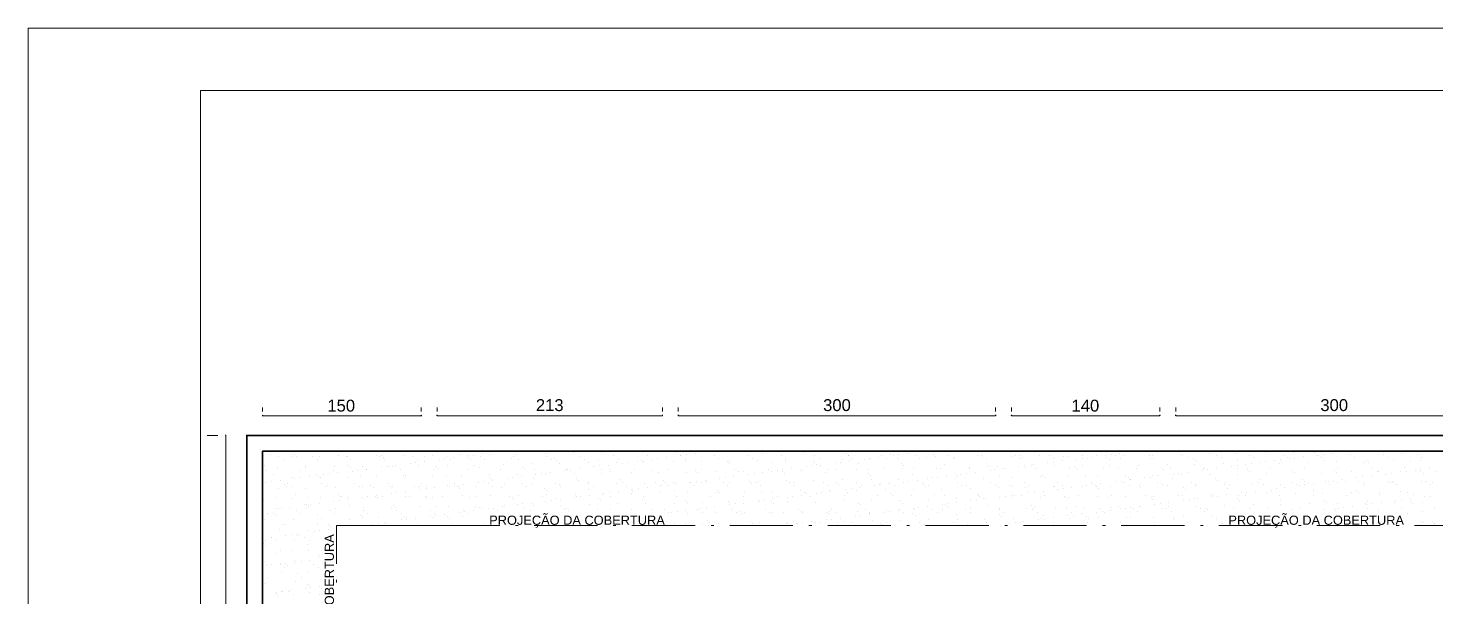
# Model space of a CAD drawing. Header units: millimetres. Extents: x 51.3 to 71.5, y 31.8 to 61.9.
# Drawn here: x 51.35 to 64.65, y 56.52 to 61.9 of the extents above; entities that cross this region are included whole.
import ezdxf

# ---------------------------------------------------------------- set-up
doc = ezdxf.new("R2010")
doc.units = ezdxf.units.MM
for name, color, linetype in [('PDF_0', 7, 'Continuous'), ('PDF_COTAS', 1, 'Continuous'), ('PDF_Parede Corte', 7, 'Continuous'), ('PDF_Paredes Vista', 7, 'Continuous'), ('PDF_Texto', 7, 'Continuous')]:
    doc.layers.add(name, color=color, linetype=linetype)
doc.layers.add('PDF_Layout', color=7, linetype='Continuous', true_color=0x767676)
doc.layers.add('PDF_Vegetação', color=7, linetype='Continuous', true_color=0x00dd37)
doc.styles.add('PDF Arial', font='arial.ttf')

msp = doc.modelspace()

# ---------------------------------------------------------------- hatches: boundary and pattern name
at = {"layer": 'PDF_0', "transparency": 33554559}
for points in [[(53.557, 58.238), (53.557, 58.229), (53.562, 58.225), (53.57, 58.229), (53.57, 58.238), (53.562, 58.242)], [(55.071, 58.229), (55.071, 58.238), (55.062, 58.242), (55.058, 58.238), (55.058, 58.229), (55.062, 58.225)], [(55.205, 58.233), (55.209, 58.229), (55.218, 58.229), (55.222, 58.233), (55.218, 58.242), (55.209, 58.242)], [(57.349, 58.229), (57.349, 58.242), (57.341, 58.242), (57.336, 58.233), (57.341, 58.229)], [(57.488, 58.242), (57.488, 58.229), (57.5, 58.229), (57.5, 58.242)], [(60.501, 58.229), (60.501, 58.242), (60.488, 58.242), (60.488, 58.229)], [(60.635, 58.233), (60.639, 58.229), (60.648, 58.229), (60.652, 58.233), (60.648, 58.242), (60.639, 58.242)], [(62.053, 58.233), (62.049, 58.242), (62.04, 58.242), (62.036, 58.233), (62.04, 58.229), (62.049, 58.229)], [(62.187, 58.242), (62.187, 58.229), (62.2, 58.229), (62.2, 58.242)], [(53.216, 58.056), (53.207, 58.047), (53.216, 58.039), (53.224, 58.047)]]:
    msp.add_hatch(color=1, dxfattribs=at).paths.add_polyline_path(points)

# ---------------------------------------------------------------- linework, layer by layer
at = {"layer": 'PDF_COTAS', "lineweight": 5}
for points in [[(53.562, 58.272), (53.562, 58.311)], [(55.062, 58.272), (55.062, 58.311)], [(55.213, 58.272), (55.213, 58.311)], [(57.345, 58.272), (57.345, 58.311)], [(57.492, 58.272), (57.492, 58.311)], [(60.492, 58.272), (60.492, 58.311)], [(60.644, 58.272), (60.644, 58.311)], [(62.045, 58.272), (62.045, 58.311)], [(62.196, 58.272), (62.196, 58.311)], [(55.062, 58.233), (53.562, 58.233)], [(57.345, 58.233), (55.213, 58.233)], [(60.492, 58.233), (57.492, 58.233)], [(62.045, 58.233), (60.644, 58.233)], [(65.196, 58.233), (62.196, 58.233)], [(53.039, 58.047), (53.142, 58.047)], [(53.224, 44.471), (53.216, 58.047)]]:
    msp.add_lwpolyline(points, dxfattribs=at)
at = {"layer": 'PDF_Layout', "lineweight": 5}
for points in [[(55.806, 57.196), (55.062, 57.196), (54.262, 57.196), (54.262, 56.832)], [(55.979, 57.196), (55.953, 57.196)], [(56.731, 57.196), (56.13, 57.196)], [(56.904, 57.196), (56.878, 57.196)], [(57.652, 57.196), (57.055, 57.196)], [(57.829, 57.196), (57.803, 57.196)], [(58.577, 57.196), (57.98, 57.196)], [(58.754, 57.196), (58.728, 57.196)], [(59.502, 57.196), (58.906, 57.196)], [(59.68, 57.196), (59.654, 57.196)], [(60.428, 57.196), (59.831, 57.196)], [(60.605, 57.196), (60.579, 57.196)], [(61.353, 57.196), (60.756, 57.196)], [(61.53, 57.196), (61.504, 57.196)], [(62.278, 57.196), (61.681, 57.196)], [(62.455, 57.196), (62.429, 57.196)], [(63.203, 57.196), (62.602, 57.196)], [(63.381, 57.196), (63.355, 57.196)], [(64.129, 57.196), (63.528, 57.196)], [(64.306, 57.196), (64.28, 57.196)], [(65.196, 56.396), (65.196, 57.196), (64.453, 57.196)], [(54.262, 56.681), (54.262, 56.655)]]:
    msp.add_lwpolyline(points, dxfattribs=at)
at = {"layer": 'PDF_Parede Corte', "lineweight": 35}
msp.add_lwpolyline([(70.151, 58.047), (53.415, 58.047), (53.415, 44.471), (53.562, 44.471), (53.562, 57.896), (65.196, 57.896), (65.196, 57.148), (65.343, 57.148), (65.343, 57.896), (68.344, 57.896), (68.344, 57.209), (68.495, 57.209), (68.495, 57.896), (70, 57.896), (70, 54.895), (69.252, 54.895), (69.252, 54.748), (70, 54.748), (70, 39.581), (69.503, 39.581), (69.503, 39.43), (70.151, 39.43), (70.151, 58.047), (70.151, 39.43)], dxfattribs=at)
at = {"layer": 'PDF_Paredes Vista', "lineweight": 5}
msp.add_lwpolyline([(51.348, 31.777), (71.509, 31.777), (71.509, 61.895), (51.348, 61.895)], close=True, dxfattribs=at)
msp.add_lwpolyline([(70.839, 32.352), (70.839, 61.307), (52.978, 61.307), (52.978, 32.352), (71.509, 32.352)], dxfattribs=at)
at = {"layer": 'PDF_Vegetação', "lineweight": 35}
for points in [[(53.774, 57.892), (53.774, 57.892)], [(53.825, 57.896), (53.825, 57.896)], [(55.78, 57.892), (55.78, 57.892)], [(56.506, 57.883), (56.506, 57.883)], [(56.765, 57.883), (56.765, 57.883)], [(57.038, 57.892), (57.038, 57.892)], [(57.306, 57.896), (57.306, 57.896)], [(57.466, 57.887), (57.466, 57.887)], [(57.565, 57.892), (57.565, 57.892)], [(57.79, 57.892), (57.79, 57.892)], [(57.859, 57.896), (57.859, 57.896)], [(58.266, 57.892), (58.266, 57.892)], [(58.681, 57.883), (58.681, 57.883)], [(59.796, 57.896), (59.796, 57.896)], [(61.807, 57.896), (61.807, 57.896)], [(63.043, 57.883), (63.043, 57.883)], [(63.311, 57.887), (63.311, 57.887)], [(63.506, 57.887), (63.506, 57.887)], [(63.571, 57.887), (63.571, 57.887)], [(63.813, 57.896), (63.813, 57.896)], [(63.843, 57.896), (63.843, 57.896)], [(63.899, 57.896), (63.899, 57.896)], [(64.306, 57.892), (64.306, 57.892)], [(64.371, 57.896), (64.371, 57.896)], [(53.579, 57.758), (53.579, 57.758)], [(53.635, 57.87), (53.635, 57.87)], [(53.717, 57.844), (53.717, 57.844)], [(53.761, 57.818), (53.761, 57.818)], [(53.838, 57.844), (53.838, 57.844)], [(53.864, 57.866), (53.864, 57.866)], [(53.886, 57.849), (53.886, 57.849)], [(53.972, 57.766), (53.972, 57.766)], [(54.037, 57.844), (54.037, 57.844)], [(54.081, 57.818), (54.081, 57.818)], [(54.102, 57.849), (54.102, 57.849)], [(54.24, 57.749), (54.24, 57.749)], [(54.279, 57.857), (54.279, 57.857)], [(54.353, 57.849), (54.353, 57.849)], [(54.362, 57.844), (54.362, 57.844)], [(54.379, 57.762), (54.379, 57.762)], [(54.396, 57.818), (54.396, 57.818)], [(54.509, 57.753), (54.509, 57.753)], [(54.638, 57.857), (54.638, 57.857)], [(54.669, 57.849), (54.669, 57.849)], [(54.686, 57.853), (54.686, 57.853)], [(54.686, 57.749), (54.686, 57.749)], [(54.703, 57.836), (54.703, 57.836)], [(54.712, 57.818), (54.712, 57.818)], [(54.742, 57.753), (54.742, 57.753)], [(54.768, 57.753), (54.768, 57.753)], [(54.794, 57.753), (54.794, 57.753)], [(54.824, 57.766), (54.824, 57.766)], [(54.902, 57.857), (54.902, 57.857)], [(54.963, 57.784), (54.963, 57.784)], [(54.984, 57.849), (54.984, 57.849)], [(55.014, 57.792), (55.014, 57.792)], [(55.027, 57.818), (55.027, 57.818)], [(55.04, 57.762), (55.04, 57.762)], [(55.097, 57.844), (55.097, 57.844)], [(55.097, 57.801), (55.097, 57.801)], [(55.166, 57.857), (55.166, 57.857)], [(55.2, 57.749), (55.2, 57.749)], [(55.235, 57.818), (55.235, 57.818)], [(55.287, 57.827), (55.287, 57.827)], [(55.3, 57.849), (55.3, 57.849)], [(55.308, 57.766), (55.308, 57.766)], [(55.343, 57.823), (55.343, 57.823)], [(55.369, 57.836), (55.369, 57.836)], [(55.438, 57.866), (55.438, 57.866)], [(55.503, 57.84), (55.503, 57.84)], [(55.507, 57.857), (55.507, 57.857)], [(55.525, 57.823), (55.525, 57.823)], [(55.559, 57.861), (55.559, 57.861)], [(55.568, 57.766), (55.568, 57.766)], [(55.62, 57.849), (55.62, 57.849)], [(55.646, 57.874), (55.646, 57.874)], [(55.659, 57.823), (55.659, 57.823)], [(55.706, 57.87), (55.706, 57.87)], [(55.84, 57.775), (55.84, 57.775)], [(55.918, 57.831), (55.918, 57.831)], [(55.935, 57.849), (55.935, 57.849)], [(55.966, 57.87), (55.966, 57.87)], [(55.979, 57.823), (55.979, 57.823)], [(56.108, 57.779), (56.108, 57.779)], [(56.238, 57.879), (56.238, 57.879)], [(56.251, 57.849), (56.251, 57.849)], [(56.294, 57.823), (56.294, 57.823)], [(56.324, 57.827), (56.324, 57.827)], [(56.342, 57.81), (56.342, 57.81)], [(56.368, 57.779), (56.368, 57.779)], [(56.567, 57.849), (56.567, 57.849)], [(56.61, 57.823), (56.61, 57.823)], [(56.64, 57.788), (56.64, 57.788)], [(56.696, 57.749), (56.696, 57.749)], [(56.735, 57.818), (56.735, 57.818)], [(56.748, 57.758), (56.748, 57.758)], [(56.83, 57.766), (56.83, 57.766)], [(56.882, 57.853), (56.882, 57.853)], [(56.908, 57.792), (56.908, 57.792)], [(56.925, 57.823), (56.925, 57.823)], [(56.969, 57.784), (56.969, 57.784)], [(57.021, 57.792), (57.021, 57.792)], [(57.107, 57.801), (57.107, 57.801)], [(57.142, 57.814), (57.142, 57.814)], [(57.163, 57.797), (57.163, 57.797)], [(57.168, 57.788), (57.168, 57.788)], [(57.198, 57.853), (57.198, 57.853)], [(57.241, 57.823), (57.241, 57.823)], [(57.241, 57.823), (57.241, 57.823)], [(57.297, 57.827), (57.297, 57.827)], [(57.379, 57.84), (57.379, 57.84)], [(57.444, 57.801), (57.444, 57.801)], [(57.518, 57.857), (57.518, 57.857)], [(57.518, 57.853), (57.518, 57.853)], [(57.557, 57.805), (57.557, 57.805)], [(57.561, 57.827), (57.561, 57.827)], [(57.57, 57.866), (57.57, 57.866)], [(57.652, 57.874), (57.652, 57.874)], [(57.708, 57.801), (57.708, 57.801)], [(57.833, 57.853), (57.833, 57.853)], [(57.877, 57.827), (57.877, 57.827)], [(57.963, 57.801), (57.963, 57.801)], [(57.967, 57.801), (57.967, 57.801)], [(57.98, 57.784), (57.98, 57.784)], [(58.149, 57.853), (58.149, 57.853)], [(58.192, 57.827), (58.192, 57.827)], [(58.244, 57.81), (58.244, 57.81)], [(58.287, 57.874), (58.287, 57.874)], [(58.374, 57.792), (58.374, 57.792)], [(58.465, 57.853), (58.465, 57.853)], [(58.508, 57.827), (58.508, 57.827)], [(58.508, 57.814), (58.508, 57.814)], [(58.702, 57.749), (58.702, 57.749)], [(58.759, 57.758), (58.759, 57.758)], [(58.767, 57.814), (58.767, 57.814)], [(58.78, 57.853), (58.78, 57.853)], [(58.78, 57.788), (58.78, 57.788)], [(58.798, 57.775), (58.798, 57.775)], [(58.824, 57.827), (58.824, 57.827)], [(58.841, 57.766), (58.841, 57.766)], [(58.979, 57.788), (58.979, 57.788)], [(59.031, 57.792), (59.031, 57.792)], [(59.044, 57.823), (59.044, 57.823)], [(59.087, 57.879), (59.087, 57.879)], [(59.1, 57.857), (59.1, 57.857)], [(59.105, 57.861), (59.105, 57.861)], [(59.113, 57.805), (59.113, 57.805)], [(59.139, 57.827), (59.139, 57.827)], [(59.195, 57.779), (59.195, 57.779)], [(59.252, 57.823), (59.252, 57.823)], [(59.303, 57.831), (59.303, 57.831)], [(59.308, 57.827), (59.308, 57.827)], [(59.386, 57.84), (59.386, 57.84)], [(59.416, 57.857), (59.416, 57.857)], [(59.459, 57.827), (59.459, 57.827)], [(59.498, 57.87), (59.498, 57.87)], [(59.524, 57.857), (59.524, 57.857)], [(59.567, 57.827), (59.567, 57.827)], [(59.576, 57.866), (59.576, 57.866)], [(59.602, 57.779), (59.602, 57.779)], [(59.619, 57.762), (59.619, 57.762)], [(59.662, 57.874), (59.662, 57.874)], [(59.731, 57.857), (59.731, 57.857)], [(59.775, 57.827), (59.775, 57.827)], [(59.844, 57.836), (59.844, 57.836)], [(59.904, 57.866), (59.904, 57.866)], [(59.926, 57.849), (59.926, 57.849)], [(60.012, 57.771), (60.012, 57.771)], [(60.047, 57.857), (60.047, 57.857)], [(60.09, 57.831), (60.09, 57.831)], [(60.108, 57.84), (60.108, 57.84)], [(60.319, 57.857), (60.319, 57.857)], [(60.363, 57.857), (60.363, 57.857)], [(60.367, 57.836), (60.367, 57.836)], [(60.406, 57.831), (60.406, 57.831)], [(60.419, 57.766), (60.419, 57.766)], [(60.436, 57.749), (60.436, 57.749)], [(60.514, 57.749), (60.514, 57.749)], [(60.644, 57.849), (60.644, 57.849)], [(60.683, 57.857), (60.683, 57.857)], [(60.713, 57.753), (60.713, 57.753)], [(60.722, 57.831), (60.722, 57.831)], [(60.726, 57.853), (60.726, 57.853)], [(60.743, 57.836), (60.743, 57.836)], [(60.765, 57.758), (60.765, 57.758)], [(60.834, 57.758), (60.834, 57.758)], [(60.847, 57.771), (60.847, 57.771)], [(60.907, 57.853), (60.907, 57.853)], [(60.985, 57.788), (60.985, 57.788)], [(60.998, 57.857), (60.998, 57.857)], [(61.037, 57.792), (61.037, 57.792)], [(61.042, 57.831), (61.042, 57.831)], [(61.046, 57.758), (61.046, 57.758)], [(61.124, 57.805), (61.124, 57.805)], [(61.137, 57.844), (61.137, 57.844)], [(61.171, 57.849), (61.171, 57.849)], [(61.24, 57.753), (61.24, 57.753)], [(61.258, 57.823), (61.258, 57.823)], [(61.314, 57.857), (61.314, 57.857)], [(61.314, 57.831), (61.314, 57.831)], [(61.314, 57.758), (61.314, 57.758)], [(61.357, 57.831), (61.357, 57.831)], [(61.396, 57.84), (61.396, 57.84)], [(61.444, 57.861), (61.444, 57.861)], [(61.534, 57.861), (61.534, 57.861)], [(61.543, 57.84), (61.543, 57.84)], [(61.565, 57.823), (61.565, 57.823)], [(61.573, 57.758), (61.573, 57.758)], [(61.586, 57.866), (61.586, 57.866)], [(61.63, 57.861), (61.63, 57.861)], [(61.668, 57.879), (61.668, 57.879)], [(61.673, 57.831), (61.673, 57.831)], [(61.712, 57.861), (61.712, 57.861)], [(61.846, 57.766), (61.846, 57.766)], [(61.945, 57.861), (61.945, 57.861)], [(61.958, 57.831), (61.958, 57.831)], [(61.971, 57.861), (61.971, 57.861)], [(61.988, 57.831), (61.988, 57.831)], [(62.114, 57.771), (62.114, 57.771)], [(62.243, 57.87), (62.243, 57.87)], [(62.261, 57.861), (62.261, 57.861)], [(62.304, 57.836), (62.304, 57.836)], [(62.365, 57.831), (62.365, 57.831)], [(62.373, 57.771), (62.373, 57.771)], [(62.382, 57.814), (62.382, 57.814)], [(62.512, 57.874), (62.512, 57.874)], [(62.581, 57.861), (62.581, 57.861)], [(62.624, 57.836), (62.624, 57.836)], [(62.646, 57.779), (62.646, 57.779)], [(62.719, 57.753), (62.719, 57.753)], [(62.771, 57.874), (62.771, 57.874)], [(62.775, 57.818), (62.775, 57.818)], [(62.775, 57.758), (62.775, 57.758)], [(62.857, 57.771), (62.857, 57.771)], [(62.896, 57.861), (62.896, 57.861)], [(62.914, 57.784), (62.914, 57.784)], [(62.94, 57.836), (62.94, 57.836)], [(62.996, 57.788), (62.996, 57.788)], [(63.048, 57.797), (63.048, 57.797)], [(63.13, 57.805), (63.13, 57.805)], [(63.173, 57.784), (63.173, 57.784)], [(63.182, 57.818), (63.182, 57.818)], [(63.199, 57.801), (63.199, 57.801)], [(63.212, 57.861), (63.212, 57.861)], [(63.255, 57.836), (63.255, 57.836)], [(63.268, 57.827), (63.268, 57.827)], [(63.32, 57.831), (63.32, 57.831)], [(63.402, 57.844), (63.402, 57.844)], [(63.45, 57.792), (63.45, 57.792)], [(63.528, 57.861), (63.528, 57.861)], [(63.541, 57.861), (63.541, 57.861)], [(63.571, 57.836), (63.571, 57.836)], [(63.592, 57.866), (63.592, 57.866)], [(63.597, 57.81), (63.597, 57.81)], [(63.679, 57.879), (63.679, 57.879)], [(63.714, 57.797), (63.714, 57.797)], [(63.843, 57.866), (63.843, 57.866)], [(63.886, 57.836), (63.886, 57.836)], [(63.973, 57.792), (63.973, 57.792)], [(64.003, 57.805), (64.003, 57.805)], [(64.02, 57.788), (64.02, 57.788)], [(64.163, 57.866), (64.163, 57.866)], [(64.202, 57.836), (64.202, 57.836)], [(64.25, 57.805), (64.25, 57.805)], [(64.327, 57.874), (64.327, 57.874)], [(64.414, 57.797), (64.414, 57.797)], [(64.479, 57.866), (64.479, 57.866)], [(64.513, 57.805), (64.513, 57.805)], [(64.522, 57.836), (64.522, 57.836)], [(53.57, 57.637), (53.57, 57.637)], [(53.601, 57.719), (53.601, 57.719)], [(53.665, 57.676), (53.665, 57.676)], [(53.704, 57.74), (53.704, 57.74)], [(53.73, 57.619), (53.73, 57.619)], [(53.843, 57.645), (53.843, 57.645)], [(53.869, 57.641), (53.869, 57.641)], [(53.916, 57.719), (53.916, 57.719)], [(53.921, 57.645), (53.921, 57.645)], [(53.968, 57.74), (53.968, 57.74)], [(54.003, 57.658), (54.003, 57.658)], [(54.076, 57.676), (54.076, 57.676)], [(54.093, 57.658), (54.093, 57.658)], [(54.111, 57.65), (54.111, 57.65)], [(54.141, 57.676), (54.141, 57.676)], [(54.193, 57.684), (54.193, 57.684)], [(54.232, 57.719), (54.232, 57.719)], [(54.275, 57.693), (54.275, 57.693)], [(54.37, 57.65), (54.37, 57.65)], [(54.396, 57.745), (54.396, 57.745)], [(54.413, 57.71), (54.413, 57.71)], [(54.465, 57.719), (54.465, 57.719)], [(54.487, 57.667), (54.487, 57.667)], [(54.547, 57.727), (54.547, 57.727)], [(54.547, 57.723), (54.547, 57.723)], [(54.643, 57.658), (54.643, 57.658)], [(54.867, 57.723), (54.867, 57.723)], [(54.893, 57.663), (54.893, 57.663)], [(54.911, 57.663), (54.911, 57.663)], [(54.911, 57.645), (54.911, 57.645)], [(55.17, 57.663), (55.17, 57.663)], [(55.183, 57.723), (55.183, 57.723)], [(55.218, 57.732), (55.218, 57.732)], [(55.304, 57.654), (55.304, 57.654)], [(55.442, 57.671), (55.442, 57.671)], [(55.499, 57.723), (55.499, 57.723)], [(55.611, 57.74), (55.611, 57.74)], [(55.711, 57.676), (55.711, 57.676)], [(55.711, 57.65), (55.711, 57.65)], [(55.732, 57.632), (55.732, 57.632)], [(55.736, 57.624), (55.736, 57.624)], [(55.814, 57.723), (55.814, 57.723)], [(55.875, 57.641), (55.875, 57.641)], [(55.927, 57.65), (55.927, 57.65)], [(55.97, 57.676), (55.97, 57.676)], [(56.009, 57.658), (56.009, 57.658)], [(56.017, 57.74), (56.017, 57.74)], [(56.035, 57.723), (56.035, 57.723)], [(56.126, 57.641), (56.126, 57.641)], [(56.13, 57.723), (56.13, 57.723)], [(56.147, 57.676), (56.147, 57.676)], [(56.203, 57.684), (56.203, 57.684)], [(56.247, 57.684), (56.247, 57.684)], [(56.286, 57.693), (56.286, 57.693)], [(56.424, 57.714), (56.424, 57.714)], [(56.433, 57.727), (56.433, 57.727)], [(56.446, 57.723), (56.446, 57.723)], [(56.476, 57.719), (56.476, 57.719)], [(56.51, 57.689), (56.51, 57.689)], [(56.532, 57.637), (56.532, 57.637)], [(56.549, 57.619), (56.549, 57.619)], [(56.558, 57.732), (56.558, 57.732)], [(56.765, 57.723), (56.765, 57.723)], [(56.77, 57.684), (56.77, 57.684)], [(56.839, 57.727), (56.839, 57.727)], [(56.856, 57.71), (56.856, 57.71)], [(56.943, 57.628), (56.943, 57.628)], [(57.047, 57.697), (57.047, 57.697)], [(57.081, 57.727), (57.081, 57.727)], [(57.25, 57.719), (57.25, 57.719)], [(57.31, 57.697), (57.31, 57.697)], [(57.349, 57.624), (57.349, 57.624)], [(57.397, 57.727), (57.397, 57.727)], [(57.57, 57.697), (57.57, 57.697)], [(57.656, 57.714), (57.656, 57.714)], [(57.665, 57.615), (57.665, 57.615)], [(57.673, 57.697), (57.673, 57.697)], [(57.712, 57.727), (57.712, 57.727)], [(57.747, 57.624), (57.747, 57.624)], [(57.764, 57.615), (57.764, 57.615)], [(57.846, 57.706), (57.846, 57.706)], [(57.885, 57.641), (57.885, 57.641)], [(57.937, 57.65), (57.937, 57.65)], [(58.019, 57.658), (58.019, 57.658)], [(58.028, 57.727), (58.028, 57.727)], [(58.067, 57.706), (58.067, 57.706)], [(58.11, 57.71), (58.11, 57.71)], [(58.158, 57.68), (58.158, 57.68)], [(58.21, 57.684), (58.21, 57.684)], [(58.248, 57.615), (58.248, 57.615)], [(58.292, 57.697), (58.292, 57.697)], [(58.348, 57.727), (58.348, 57.727)], [(58.37, 57.71), (58.37, 57.71)], [(58.43, 57.714), (58.43, 57.714)], [(58.478, 57.702), (58.478, 57.702)], [(58.482, 57.723), (58.482, 57.723)], [(58.495, 57.684), (58.495, 57.684)], [(58.517, 57.619), (58.517, 57.619)], [(58.564, 57.732), (58.564, 57.732)], [(58.646, 57.719), (58.646, 57.719)], [(58.664, 57.727), (58.664, 57.727)], [(58.776, 57.619), (58.776, 57.619)], [(58.888, 57.693), (58.888, 57.693)], [(58.91, 57.723), (58.91, 57.723)], [(58.979, 57.727), (58.979, 57.727)], [(59.048, 57.628), (59.048, 57.628)], [(59.174, 57.723), (59.174, 57.723)], [(59.295, 57.727), (59.295, 57.727)], [(59.295, 57.689), (59.295, 57.689)], [(59.312, 57.671), (59.312, 57.671)], [(59.316, 57.632), (59.316, 57.632)], [(59.446, 57.732), (59.446, 57.732)], [(59.576, 57.628), (59.576, 57.628)], [(59.61, 57.732), (59.61, 57.732)], [(59.671, 57.615), (59.671, 57.615)], [(59.706, 57.68), (59.706, 57.68)], [(59.714, 57.736), (59.714, 57.736)], [(59.753, 57.624), (59.753, 57.624)], [(59.848, 57.641), (59.848, 57.641)], [(59.891, 57.645), (59.891, 57.645)], [(59.93, 57.732), (59.93, 57.732)], [(59.943, 57.65), (59.943, 57.65)], [(59.974, 57.732), (59.974, 57.732)], [(60.025, 57.663), (60.025, 57.663)], [(60.112, 57.676), (60.112, 57.676)], [(60.116, 57.641), (60.116, 57.641)], [(60.134, 57.658), (60.134, 57.658)], [(60.164, 57.68), (60.164, 57.68)], [(60.22, 57.684), (60.22, 57.684)], [(60.246, 57.745), (60.246, 57.745)], [(60.246, 57.732), (60.246, 57.732)], [(60.302, 57.697), (60.302, 57.697)], [(60.376, 57.641), (60.376, 57.641)], [(60.441, 57.714), (60.441, 57.714)], [(60.492, 57.723), (60.492, 57.723)], [(60.527, 57.667), (60.527, 57.667)], [(60.562, 57.732), (60.562, 57.732)], [(60.575, 57.732), (60.575, 57.732)], [(60.648, 57.65), (60.648, 57.65)], [(60.773, 57.745), (60.773, 57.745)], [(60.877, 57.732), (60.877, 57.732)], [(60.916, 57.654), (60.916, 57.654)], [(60.933, 57.663), (60.933, 57.663)], [(60.951, 57.645), (60.951, 57.645)], [(61.176, 57.654), (61.176, 57.654)], [(61.193, 57.732), (61.193, 57.732)], [(61.258, 57.736), (61.258, 57.736)], [(61.344, 57.654), (61.344, 57.654)], [(61.452, 57.663), (61.452, 57.663)], [(61.508, 57.732), (61.508, 57.732)], [(61.651, 57.745), (61.651, 57.745)], [(61.681, 57.615), (61.681, 57.615)], [(61.716, 57.667), (61.716, 57.667)], [(61.751, 57.65), (61.751, 57.65)], [(61.764, 57.628), (61.764, 57.628)], [(61.772, 57.632), (61.772, 57.632)], [(61.828, 57.736), (61.828, 57.736)], [(61.902, 57.645), (61.902, 57.645)], [(61.954, 57.65), (61.954, 57.65)], [(61.975, 57.667), (61.975, 57.667)], [(62.036, 57.663), (62.036, 57.663)], [(62.058, 57.74), (62.058, 57.74)], [(62.075, 57.723), (62.075, 57.723)], [(62.144, 57.736), (62.144, 57.736)], [(62.166, 57.641), (62.166, 57.641)], [(62.174, 57.68), (62.174, 57.68)], [(62.226, 57.689), (62.226, 57.689)], [(62.252, 57.676), (62.252, 57.676)], [(62.308, 57.697), (62.308, 57.697)], [(62.447, 57.719), (62.447, 57.719)], [(62.46, 57.736), (62.46, 57.736)], [(62.468, 57.732), (62.468, 57.732)], [(62.499, 57.723), (62.499, 57.723)], [(62.516, 57.68), (62.516, 57.68)], [(62.572, 57.637), (62.572, 57.637)], [(62.581, 57.736), (62.581, 57.736)], [(62.589, 57.619), (62.589, 57.619)], [(62.775, 57.736), (62.775, 57.736)], [(62.775, 57.68), (62.775, 57.68)], [(62.875, 57.727), (62.875, 57.727)], [(62.896, 57.71), (62.896, 57.71)], [(62.983, 57.628), (62.983, 57.628)], [(63.052, 57.689), (63.052, 57.689)], [(63.091, 57.736), (63.091, 57.736)], [(63.29, 57.719), (63.29, 57.719)], [(63.316, 57.693), (63.316, 57.693)], [(63.389, 57.628), (63.389, 57.628)], [(63.411, 57.736), (63.411, 57.736)], [(63.575, 57.689), (63.575, 57.689)], [(63.688, 57.615), (63.688, 57.615)], [(63.696, 57.714), (63.696, 57.714)], [(63.714, 57.697), (63.714, 57.697)], [(63.726, 57.736), (63.726, 57.736)], [(63.77, 57.628), (63.77, 57.628)], [(63.804, 57.615), (63.804, 57.615)], [(63.852, 57.702), (63.852, 57.702)], [(63.908, 57.645), (63.908, 57.645)], [(63.96, 57.654), (63.96, 57.654)], [(64.042, 57.736), (64.042, 57.736)], [(64.042, 57.663), (64.042, 57.663)], [(64.107, 57.706), (64.107, 57.706)], [(64.116, 57.702), (64.116, 57.702)], [(64.18, 57.68), (64.18, 57.68)], [(64.211, 57.615), (64.211, 57.615)], [(64.237, 57.689), (64.237, 57.689)], [(64.319, 57.702), (64.319, 57.702)], [(64.358, 57.74), (64.358, 57.74)], [(64.379, 57.702), (64.379, 57.702)], [(64.457, 57.719), (64.457, 57.719)], [(64.509, 57.723), (64.509, 57.723)], [(64.513, 57.702), (64.513, 57.702)], [(64.535, 57.684), (64.535, 57.684)], [(64.591, 57.736), (64.591, 57.736)], [(64.652, 57.71), (64.652, 57.71)], [(53.592, 57.602), (53.592, 57.602)], [(53.648, 57.611), (53.648, 57.611)], [(53.713, 57.546), (53.713, 57.546)], [(53.769, 57.585), (53.769, 57.585)], [(53.787, 57.567), (53.787, 57.567)], [(53.799, 57.589), (53.799, 57.589)], [(53.843, 57.563), (53.843, 57.563)], [(53.877, 57.485), (53.877, 57.485)], [(53.972, 57.546), (53.972, 57.546)], [(54.119, 57.593), (54.119, 57.593)], [(54.158, 57.563), (54.158, 57.563)], [(54.18, 57.576), (54.18, 57.576)], [(54.249, 57.554), (54.249, 57.554)], [(54.284, 57.485), (54.284, 57.485)], [(54.435, 57.593), (54.435, 57.593)], [(54.478, 57.563), (54.478, 57.563)], [(54.513, 57.559), (54.513, 57.559)], [(54.586, 57.572), (54.586, 57.572)], [(54.608, 57.554), (54.608, 57.554)], [(54.751, 57.593), (54.751, 57.593)], [(54.772, 57.559), (54.772, 57.559)], [(54.781, 57.498), (54.781, 57.498)], [(54.794, 57.567), (54.794, 57.567)], [(54.833, 57.503), (54.833, 57.503)], [(54.915, 57.516), (54.915, 57.516)], [(55.001, 57.563), (55.001, 57.563)], [(55.049, 57.567), (55.049, 57.567)], [(55.053, 57.533), (55.053, 57.533)], [(55.066, 57.593), (55.066, 57.593)], [(55.11, 57.567), (55.11, 57.567)], [(55.11, 57.542), (55.11, 57.542)], [(55.192, 57.55), (55.192, 57.55)], [(55.313, 57.572), (55.313, 57.572)], [(55.33, 57.567), (55.33, 57.567)], [(55.382, 57.593), (55.382, 57.593)], [(55.382, 57.576), (55.382, 57.576)], [(55.408, 57.559), (55.408, 57.559)], [(55.425, 57.567), (55.425, 57.567)], [(55.425, 57.542), (55.425, 57.542)], [(55.464, 57.585), (55.464, 57.585)], [(55.572, 57.567), (55.572, 57.567)], [(55.602, 57.606), (55.602, 57.606)], [(55.654, 57.611), (55.654, 57.611)], [(55.702, 57.593), (55.702, 57.593)], [(55.741, 57.567), (55.741, 57.567)], [(55.819, 57.55), (55.819, 57.55)], [(55.849, 57.58), (55.849, 57.58)], [(56.017, 57.593), (56.017, 57.593)], [(56.061, 57.567), (56.061, 57.567)], [(56.113, 57.585), (56.113, 57.585)], [(56.225, 57.546), (56.225, 57.546)], [(56.247, 57.529), (56.247, 57.529)], [(56.251, 57.49), (56.251, 57.49)], [(56.333, 57.593), (56.333, 57.593)], [(56.372, 57.58), (56.372, 57.58)], [(56.376, 57.567), (56.376, 57.567)], [(56.519, 57.49), (56.519, 57.49)], [(56.64, 57.537), (56.64, 57.537)], [(56.649, 57.598), (56.649, 57.598)], [(56.649, 57.593), (56.649, 57.593)], [(56.692, 57.567), (56.692, 57.567)], [(56.778, 57.49), (56.778, 57.49)], [(56.791, 57.498), (56.791, 57.498)], [(56.843, 57.507), (56.843, 57.507)], [(56.912, 57.593), (56.912, 57.593)], [(56.925, 57.516), (56.925, 57.516)], [(56.964, 57.598), (56.964, 57.598)], [(57.008, 57.567), (57.008, 57.567)], [(57.047, 57.533), (57.047, 57.533)], [(57.051, 57.498), (57.051, 57.498)], [(57.064, 57.533), (57.064, 57.533)], [(57.064, 57.52), (57.064, 57.52)], [(57.116, 57.542), (57.116, 57.542)], [(57.176, 57.593), (57.176, 57.593)], [(57.198, 57.55), (57.198, 57.55)], [(57.28, 57.598), (57.28, 57.598)], [(57.319, 57.503), (57.319, 57.503)], [(57.323, 57.572), (57.323, 57.572)], [(57.336, 57.572), (57.336, 57.572)], [(57.371, 57.606), (57.371, 57.606)], [(57.388, 57.576), (57.388, 57.576)], [(57.449, 57.602), (57.449, 57.602)], [(57.457, 57.524), (57.457, 57.524)], [(57.47, 57.589), (57.47, 57.589)], [(57.578, 57.503), (57.578, 57.503)], [(57.6, 57.598), (57.6, 57.598)], [(57.609, 57.606), (57.609, 57.606)], [(57.643, 57.572), (57.643, 57.572)], [(57.717, 57.606), (57.717, 57.606)], [(57.851, 57.511), (57.851, 57.511)], [(57.864, 57.524), (57.864, 57.524)], [(57.885, 57.507), (57.885, 57.507)], [(57.916, 57.598), (57.916, 57.598)], [(57.959, 57.572), (57.959, 57.572)], [(57.976, 57.606), (57.976, 57.606)], [(58.119, 57.516), (58.119, 57.516)], [(58.171, 57.611), (58.171, 57.611)], [(58.188, 57.593), (58.188, 57.593)], [(58.231, 57.598), (58.231, 57.598)], [(58.274, 57.572), (58.274, 57.572)], [(58.279, 57.516), (58.279, 57.516)], [(58.378, 57.516), (58.378, 57.516)], [(58.547, 57.598), (58.547, 57.598)], [(58.581, 57.602), (58.581, 57.602)], [(58.59, 57.572), (58.59, 57.572)], [(58.651, 57.524), (58.651, 57.524)], [(58.685, 57.511), (58.685, 57.511)], [(58.702, 57.494), (58.702, 57.494)], [(58.798, 57.498), (58.798, 57.498)], [(58.849, 57.507), (58.849, 57.507)], [(58.862, 57.602), (58.862, 57.602)], [(58.906, 57.572), (58.906, 57.572)], [(58.919, 57.529), (58.919, 57.529)], [(58.932, 57.516), (58.932, 57.516)], [(58.988, 57.598), (58.988, 57.598)], [(59.009, 57.58), (59.009, 57.58)], [(59.07, 57.537), (59.07, 57.537)], [(59.096, 57.503), (59.096, 57.503)], [(59.126, 57.542), (59.126, 57.542)], [(59.178, 57.524), (59.178, 57.524)], [(59.182, 57.602), (59.182, 57.602)], [(59.208, 57.554), (59.208, 57.554)], [(59.221, 57.572), (59.221, 57.572)], [(59.347, 57.572), (59.347, 57.572)], [(59.399, 57.58), (59.399, 57.58)], [(59.403, 57.589), (59.403, 57.589)], [(59.455, 57.537), (59.455, 57.537)], [(59.481, 57.589), (59.481, 57.589)], [(59.498, 57.602), (59.498, 57.602)], [(59.502, 57.498), (59.502, 57.498)], [(59.541, 57.576), (59.541, 57.576)], [(59.619, 57.606), (59.619, 57.606)], [(59.718, 57.537), (59.718, 57.537)], [(59.809, 57.585), (59.809, 57.585)], [(59.814, 57.602), (59.814, 57.602)], [(59.827, 57.567), (59.827, 57.567)], [(59.857, 57.576), (59.857, 57.576)], [(59.917, 57.49), (59.917, 57.49)], [(59.978, 57.537), (59.978, 57.537)], [(60.129, 57.602), (60.129, 57.602)], [(60.172, 57.576), (60.172, 57.576)], [(60.22, 57.576), (60.22, 57.576)], [(60.255, 57.546), (60.255, 57.546)], [(60.324, 57.485), (60.324, 57.485)], [(60.445, 57.602), (60.445, 57.602)], [(60.488, 57.576), (60.488, 57.576)], [(60.518, 57.55), (60.518, 57.55)], [(60.626, 57.576), (60.626, 57.576)], [(60.648, 57.559), (60.648, 57.559)], [(60.765, 57.602), (60.765, 57.602)], [(60.778, 57.55), (60.778, 57.55)], [(60.804, 57.576), (60.804, 57.576)], [(60.808, 57.503), (60.808, 57.503)], [(60.86, 57.507), (60.86, 57.507)], [(60.942, 57.52), (60.942, 57.52)], [(61.042, 57.563), (61.042, 57.563)], [(61.054, 57.559), (61.054, 57.559)], [(61.08, 57.602), (61.08, 57.602)], [(61.08, 57.537), (61.08, 57.537)], [(61.124, 57.576), (61.124, 57.576)], [(61.132, 57.542), (61.132, 57.542)], [(61.214, 57.554), (61.214, 57.554)], [(61.318, 57.563), (61.318, 57.563)], [(61.353, 57.572), (61.353, 57.572)], [(61.396, 57.606), (61.396, 57.606)], [(61.405, 57.58), (61.405, 57.58)], [(61.439, 57.576), (61.439, 57.576)], [(61.448, 57.563), (61.448, 57.563)], [(61.465, 57.546), (61.465, 57.546)], [(61.487, 57.589), (61.487, 57.589)], [(61.578, 57.563), (61.578, 57.563)], [(61.625, 57.611), (61.625, 57.611)], [(61.712, 57.606), (61.712, 57.606)], [(61.755, 57.576), (61.755, 57.576)], [(61.854, 57.572), (61.854, 57.572)], [(61.859, 57.554), (61.859, 57.554)], [(62.027, 57.606), (62.027, 57.606)], [(62.071, 57.58), (62.071, 57.58)], [(62.118, 57.576), (62.118, 57.576)], [(62.265, 57.55), (62.265, 57.55)], [(62.287, 57.533), (62.287, 57.533)], [(62.343, 57.606), (62.343, 57.606)], [(62.378, 57.572), (62.378, 57.572)], [(62.386, 57.58), (62.386, 57.58)], [(62.525, 57.485), (62.525, 57.485)], [(62.654, 57.585), (62.654, 57.585)], [(62.663, 57.606), (62.663, 57.606)], [(62.676, 57.485), (62.676, 57.485)], [(62.68, 57.542), (62.68, 57.542)], [(62.706, 57.58), (62.706, 57.58)], [(62.814, 57.503), (62.814, 57.503)], [(62.866, 57.507), (62.866, 57.507)], [(62.918, 57.589), (62.918, 57.589)], [(62.948, 57.52), (62.948, 57.52)], [(62.978, 57.606), (62.978, 57.606)], [(63.022, 57.58), (63.022, 57.58)], [(63.056, 57.494), (63.056, 57.494)], [(63.087, 57.537), (63.087, 57.537)], [(63.087, 57.537), (63.087, 57.537)], [(63.104, 57.52), (63.104, 57.52)], [(63.143, 57.546), (63.143, 57.546)], [(63.182, 57.585), (63.182, 57.585)], [(63.225, 57.554), (63.225, 57.554)], [(63.294, 57.606), (63.294, 57.606)], [(63.324, 57.494), (63.324, 57.494)], [(63.337, 57.58), (63.337, 57.58)], [(63.363, 57.576), (63.363, 57.576)], [(63.411, 57.611), (63.411, 57.611)], [(63.415, 57.58), (63.415, 57.58)], [(63.454, 57.598), (63.454, 57.598)], [(63.497, 57.593), (63.497, 57.593)], [(63.497, 57.529), (63.497, 57.529)], [(63.584, 57.494), (63.584, 57.494)], [(63.61, 57.611), (63.61, 57.611)], [(63.636, 57.611), (63.636, 57.611)], [(63.653, 57.58), (63.653, 57.58)], [(63.722, 57.598), (63.722, 57.598)], [(63.856, 57.503), (63.856, 57.503)], [(63.904, 57.524), (63.904, 57.524)], [(63.921, 57.507), (63.921, 57.507)], [(63.925, 57.611), (63.925, 57.611)], [(63.969, 57.58), (63.969, 57.58)], [(63.982, 57.598), (63.982, 57.598)], [(64.124, 57.507), (64.124, 57.507)], [(64.124, 57.485), (64.124, 57.485)], [(64.228, 57.598), (64.228, 57.598)], [(64.245, 57.611), (64.245, 57.611)], [(64.254, 57.606), (64.254, 57.606)], [(64.284, 57.58), (64.284, 57.58)], [(64.319, 57.516), (64.319, 57.516)], [(64.384, 57.507), (64.384, 57.507)], [(64.44, 57.485), (64.44, 57.485)], [(64.522, 57.611), (64.522, 57.611)], [(64.561, 57.611), (64.561, 57.611)], [(64.604, 57.585), (64.604, 57.585)], [(64.621, 57.606), (64.621, 57.606)], [(53.57, 57.399), (53.57, 57.399)], [(53.575, 57.442), (53.575, 57.442)], [(53.683, 57.464), (53.683, 57.464)], [(53.687, 57.351), (53.687, 57.351)], [(53.717, 57.351), (53.717, 57.351)], [(53.739, 57.36), (53.739, 57.36)], [(53.821, 57.369), (53.821, 57.369)], [(53.851, 57.451), (53.851, 57.451)], [(53.959, 57.39), (53.959, 57.39)], [(53.977, 57.395), (53.977, 57.395)], [(53.981, 57.351), (53.981, 57.351)], [(53.994, 57.377), (53.994, 57.377)], [(53.998, 57.464), (53.998, 57.464)], [(54.016, 57.395), (54.016, 57.395)], [(54.098, 57.407), (54.098, 57.407)], [(54.115, 57.455), (54.115, 57.455)], [(54.236, 57.425), (54.236, 57.425)], [(54.253, 57.36), (54.253, 57.36)], [(54.288, 57.433), (54.288, 57.433)], [(54.301, 57.468), (54.301, 57.468)], [(54.314, 57.468), (54.314, 57.468)], [(54.37, 57.442), (54.37, 57.442)], [(54.375, 57.455), (54.375, 57.455)], [(54.387, 57.386), (54.387, 57.386)], [(54.509, 57.459), (54.509, 57.459)], [(54.522, 57.364), (54.522, 57.364)], [(54.56, 57.468), (54.56, 57.468)], [(54.63, 57.468), (54.63, 57.468)], [(54.643, 57.477), (54.643, 57.477)], [(54.651, 57.464), (54.651, 57.464)], [(54.694, 57.472), (54.694, 57.472)], [(54.781, 57.36), (54.781, 57.36)], [(54.798, 57.382), (54.798, 57.382)], [(54.816, 57.364), (54.816, 57.364)], [(54.915, 57.468), (54.915, 57.468)], [(54.95, 57.468), (54.95, 57.468)], [(55.053, 57.373), (55.053, 57.373)], [(55.101, 57.472), (55.101, 57.472)], [(55.118, 57.455), (55.118, 57.455)], [(55.174, 57.464), (55.174, 57.464)], [(55.209, 57.373), (55.209, 57.373)], [(55.265, 57.468), (55.265, 57.468)], [(55.321, 57.373), (55.321, 57.373)], [(55.451, 57.477), (55.451, 57.477)], [(55.516, 57.464), (55.516, 57.464)], [(55.581, 57.468), (55.581, 57.468)], [(55.581, 57.373), (55.581, 57.373)], [(55.615, 57.369), (55.615, 57.369)], [(55.633, 57.351), (55.633, 57.351)], [(55.698, 57.356), (55.698, 57.356)], [(55.715, 57.481), (55.715, 57.481)], [(55.749, 57.36), (55.749, 57.36)], [(55.832, 57.373), (55.832, 57.373)], [(55.853, 57.382), (55.853, 57.382)], [(55.896, 57.468), (55.896, 57.468)], [(55.922, 57.459), (55.922, 57.459)], [(55.94, 57.442), (55.94, 57.442)], [(55.97, 57.39), (55.97, 57.39)], [(55.979, 57.477), (55.979, 57.477)], [(56.022, 57.399), (56.022, 57.399)], [(56.026, 57.36), (56.026, 57.36)], [(56.104, 57.407), (56.104, 57.407)], [(56.121, 57.386), (56.121, 57.386)], [(56.212, 57.468), (56.212, 57.468)], [(56.242, 57.425), (56.242, 57.425)], [(56.294, 57.433), (56.294, 57.433)], [(56.333, 57.451), (56.333, 57.451)], [(56.376, 57.442), (56.376, 57.442)], [(56.381, 57.386), (56.381, 57.386)], [(56.433, 57.356), (56.433, 57.356)], [(56.515, 57.464), (56.515, 57.464)], [(56.528, 57.468), (56.528, 57.468)], [(56.571, 57.468), (56.571, 57.468)], [(56.653, 57.481), (56.653, 57.481)], [(56.653, 57.395), (56.653, 57.395)], [(56.74, 57.446), (56.74, 57.446)], [(56.757, 57.429), (56.757, 57.429)], [(56.848, 57.472), (56.848, 57.472)], [(56.921, 57.399), (56.921, 57.399)], [(57.155, 57.438), (57.155, 57.438)], [(57.163, 57.472), (57.163, 57.472)], [(57.181, 57.399), (57.181, 57.399)], [(57.453, 57.407), (57.453, 57.407)], [(57.479, 57.472), (57.479, 57.472)], [(57.561, 57.433), (57.561, 57.433)], [(57.578, 57.416), (57.578, 57.416)], [(57.704, 57.356), (57.704, 57.356)], [(57.721, 57.412), (57.721, 57.412)], [(57.756, 57.364), (57.756, 57.364)], [(57.794, 57.472), (57.794, 57.472)], [(57.838, 57.373), (57.838, 57.373)], [(57.972, 57.425), (57.972, 57.425)], [(57.976, 57.39), (57.976, 57.39)], [(57.98, 57.412), (57.98, 57.412)], [(58.032, 57.399), (58.032, 57.399)], [(58.11, 57.472), (58.11, 57.472)], [(58.114, 57.407), (58.114, 57.407)], [(58.253, 57.429), (58.253, 57.429)], [(58.257, 57.42), (58.257, 57.42)], [(58.305, 57.433), (58.305, 57.433)], [(58.378, 57.42), (58.378, 57.42)], [(58.387, 57.446), (58.387, 57.446)], [(58.395, 57.403), (58.395, 57.403)], [(58.43, 57.472), (58.43, 57.472)], [(58.521, 57.425), (58.521, 57.425)], [(58.525, 57.464), (58.525, 57.464)], [(58.577, 57.472), (58.577, 57.472)], [(58.659, 57.481), (58.659, 57.481)], [(58.746, 57.472), (58.746, 57.472)], [(58.78, 57.42), (58.78, 57.42)], [(58.789, 57.412), (58.789, 57.412)], [(59.057, 57.433), (59.057, 57.433)], [(59.061, 57.477), (59.061, 57.477)], [(59.195, 57.407), (59.195, 57.407)], [(59.217, 57.39), (59.217, 57.39)], [(59.321, 57.433), (59.321, 57.433)], [(59.377, 57.477), (59.377, 57.477)], [(59.52, 57.481), (59.52, 57.481)], [(59.58, 57.433), (59.58, 57.433)], [(59.61, 57.399), (59.61, 57.399)], [(59.693, 57.477), (59.693, 57.477)], [(59.714, 57.356), (59.714, 57.356)], [(59.766, 57.364), (59.766, 57.364)], [(59.848, 57.373), (59.848, 57.373)], [(59.857, 57.442), (59.857, 57.442)], [(59.987, 57.395), (59.987, 57.395)], [(60.012, 57.477), (60.012, 57.477)], [(60.017, 57.395), (60.017, 57.395)], [(60.034, 57.377), (60.034, 57.377)], [(60.038, 57.399), (60.038, 57.399)], [(60.121, 57.446), (60.121, 57.446)], [(60.121, 57.412), (60.121, 57.412)], [(60.259, 57.429), (60.259, 57.429)], [(60.259, 57.351), (60.259, 57.351)], [(60.311, 57.433), (60.311, 57.433)], [(60.328, 57.477), (60.328, 57.477)], [(60.341, 57.468), (60.341, 57.468)], [(60.38, 57.446), (60.38, 57.446)], [(60.393, 57.446), (60.393, 57.446)], [(60.428, 57.386), (60.428, 57.386)], [(60.527, 57.356), (60.527, 57.356)], [(60.531, 57.464), (60.531, 57.464)], [(60.588, 57.472), (60.588, 57.472)], [(60.644, 57.477), (60.644, 57.477)], [(60.657, 57.455), (60.657, 57.455)], [(60.67, 57.481), (60.67, 57.481)], [(60.735, 57.477), (60.735, 57.477)], [(60.786, 57.356), (60.786, 57.356)], [(60.834, 57.382), (60.834, 57.382)], [(60.856, 57.364), (60.856, 57.364)], [(60.92, 57.459), (60.92, 57.459)], [(60.959, 57.477), (60.959, 57.477)], [(61.059, 57.364), (61.059, 57.364)], [(61.141, 57.472), (61.141, 57.472)], [(61.158, 57.455), (61.158, 57.455)], [(61.163, 57.351), (61.163, 57.351)], [(61.184, 57.459), (61.184, 57.459)], [(61.249, 57.373), (61.249, 57.373)], [(61.275, 57.477), (61.275, 57.477)], [(61.327, 57.369), (61.327, 57.369)], [(61.457, 57.468), (61.457, 57.468)], [(61.478, 57.351), (61.478, 57.351)], [(61.552, 57.464), (61.552, 57.464)], [(61.586, 57.364), (61.586, 57.364)], [(61.591, 57.481), (61.591, 57.481)], [(61.655, 57.373), (61.655, 57.373)], [(61.673, 57.356), (61.673, 57.356)], [(61.72, 57.36), (61.72, 57.36)], [(61.725, 57.472), (61.725, 57.472)], [(61.772, 57.364), (61.772, 57.364)], [(61.794, 57.351), (61.794, 57.351)], [(61.854, 57.377), (61.854, 57.377)], [(61.859, 57.377), (61.859, 57.377)], [(61.911, 57.481), (61.911, 57.481)], [(61.962, 57.459), (61.962, 57.459)], [(61.98, 57.442), (61.98, 57.442)], [(61.984, 57.468), (61.984, 57.468)], [(61.993, 57.395), (61.993, 57.395)], [(62.049, 57.399), (62.049, 57.399)], [(62.066, 57.36), (62.066, 57.36)], [(62.109, 57.351), (62.109, 57.351)], [(62.127, 57.377), (62.127, 57.377)], [(62.131, 57.412), (62.131, 57.412)], [(62.226, 57.481), (62.226, 57.481)], [(62.256, 57.481), (62.256, 57.481)], [(62.269, 57.429), (62.269, 57.429)], [(62.321, 57.438), (62.321, 57.438)], [(62.373, 57.451), (62.373, 57.451)], [(62.386, 57.377), (62.386, 57.377)], [(62.403, 57.446), (62.403, 57.446)], [(62.425, 57.351), (62.425, 57.351)], [(62.473, 57.36), (62.473, 57.36)], [(62.542, 57.481), (62.542, 57.481)], [(62.542, 57.468), (62.542, 57.468)], [(62.594, 57.472), (62.594, 57.472)], [(62.659, 57.386), (62.659, 57.386)], [(62.745, 57.351), (62.745, 57.351)], [(62.78, 57.446), (62.78, 57.446)], [(62.784, 57.481), (62.784, 57.481)], [(62.797, 57.429), (62.797, 57.429)], [(62.857, 57.481), (62.857, 57.481)], [(62.888, 57.351), (62.888, 57.351)], [(62.927, 57.39), (62.927, 57.39)], [(63.061, 57.351), (63.061, 57.351)], [(63.173, 57.481), (63.173, 57.481)], [(63.186, 57.39), (63.186, 57.39)], [(63.19, 57.438), (63.19, 57.438)], [(63.376, 57.356), (63.376, 57.356)], [(63.463, 57.399), (63.463, 57.399)], [(63.493, 57.481), (63.493, 57.481)], [(63.597, 57.433), (63.597, 57.433)], [(63.618, 57.416), (63.618, 57.416)], [(63.692, 57.356), (63.692, 57.356)], [(63.726, 57.403), (63.726, 57.403)], [(63.731, 57.36), (63.731, 57.36)], [(63.783, 57.364), (63.783, 57.364)], [(63.809, 57.481), (63.809, 57.481)], [(63.865, 57.377), (63.865, 57.377)], [(63.986, 57.403), (63.986, 57.403)], [(64.003, 57.395), (64.003, 57.395)], [(64.008, 57.356), (64.008, 57.356)], [(64.012, 57.425), (64.012, 57.425)], [(64.055, 57.403), (64.055, 57.403)], [(64.137, 57.412), (64.137, 57.412)], [(64.263, 57.412), (64.263, 57.412)], [(64.276, 57.429), (64.276, 57.429)], [(64.327, 57.438), (64.327, 57.438)], [(64.327, 57.356), (64.327, 57.356)], [(64.41, 57.451), (64.41, 57.451)], [(64.418, 57.425), (64.418, 57.425)], [(64.436, 57.407), (64.436, 57.407)], [(64.526, 57.416), (64.526, 57.416)], [(64.548, 57.468), (64.548, 57.468)], [(64.604, 57.472), (64.604, 57.472)], [(64.643, 57.356), (64.643, 57.356)], [(53.566, 57.334), (53.566, 57.334)], [(53.583, 57.248), (53.583, 57.248)], [(53.609, 57.308), (53.609, 57.308)], [(53.67, 57.304), (53.67, 57.304)], [(53.691, 57.286), (53.691, 57.286)], [(53.856, 57.256), (53.856, 57.256)], [(53.882, 57.338), (53.882, 57.338)], [(53.925, 57.308), (53.925, 57.308)], [(54.085, 57.295), (54.085, 57.295)], [(54.124, 57.26), (54.124, 57.26)], [(54.202, 57.338), (54.202, 57.338)], [(54.24, 57.308), (54.24, 57.308)], [(54.383, 57.256), (54.383, 57.256)], [(54.491, 57.291), (54.491, 57.291)], [(54.509, 57.273), (54.509, 57.273)], [(54.517, 57.338), (54.517, 57.338)], [(54.56, 57.312), (54.56, 57.312)], [(54.656, 57.269), (54.656, 57.269)], [(54.656, 57.217), (54.656, 57.217)], [(54.738, 57.226), (54.738, 57.226)], [(54.833, 57.338), (54.833, 57.338)], [(54.876, 57.312), (54.876, 57.312)], [(54.876, 57.248), (54.876, 57.248)], [(54.902, 57.282), (54.902, 57.282)], [(54.924, 57.269), (54.924, 57.269)], [(54.928, 57.252), (54.928, 57.252)], [(55.01, 57.265), (55.01, 57.265)], [(55.148, 57.338), (55.148, 57.338)], [(55.148, 57.282), (55.148, 57.282)], [(55.183, 57.269), (55.183, 57.269)], [(55.192, 57.312), (55.192, 57.312)], [(55.2, 57.291), (55.2, 57.291)], [(55.282, 57.299), (55.282, 57.299)], [(55.308, 57.278), (55.308, 57.278)], [(55.33, 57.265), (55.33, 57.265)], [(55.421, 57.317), (55.421, 57.317)], [(55.455, 57.278), (55.455, 57.278)], [(55.464, 57.338), (55.464, 57.338)], [(55.477, 57.325), (55.477, 57.325)], [(55.507, 57.312), (55.507, 57.312)], [(55.559, 57.334), (55.559, 57.334)], [(55.78, 57.338), (55.78, 57.338)], [(56.1, 57.338), (56.1, 57.338)], [(56.415, 57.343), (56.415, 57.343)], [(56.454, 57.338), (56.454, 57.338)], [(56.731, 57.343), (56.731, 57.343)], [(56.848, 57.347), (56.848, 57.347)], [(57.047, 57.343), (57.047, 57.343)], [(57.254, 57.343), (57.254, 57.343)], [(57.362, 57.343), (57.362, 57.343)], [(57.405, 57.317), (57.405, 57.317)], [(57.431, 57.321), (57.431, 57.321)], [(57.483, 57.325), (57.483, 57.325)], [(57.561, 57.217), (57.561, 57.217)], [(57.565, 57.338), (57.565, 57.338)], [(57.583, 57.308), (57.583, 57.308)], [(57.665, 57.334), (57.665, 57.334)], [(57.682, 57.343), (57.682, 57.343)], [(57.725, 57.317), (57.725, 57.317)], [(57.725, 57.217), (57.725, 57.217)], [(57.769, 57.243), (57.769, 57.243)], [(57.786, 57.226), (57.786, 57.226)], [(57.859, 57.317), (57.859, 57.317)], [(57.877, 57.217), (57.877, 57.217)], [(57.998, 57.343), (57.998, 57.343)], [(58.041, 57.317), (58.041, 57.317)], [(58.071, 57.33), (58.071, 57.33)], [(58.093, 57.312), (58.093, 57.312)], [(58.123, 57.321), (58.123, 57.321)], [(58.179, 57.235), (58.179, 57.235)], [(58.192, 57.217), (58.192, 57.217)], [(58.261, 57.226), (58.261, 57.226)], [(58.313, 57.343), (58.313, 57.343)], [(58.357, 57.317), (58.357, 57.317)], [(58.383, 57.317), (58.383, 57.317)], [(58.486, 57.321), (58.486, 57.321)], [(58.512, 57.217), (58.512, 57.217)], [(58.53, 57.226), (58.53, 57.226)], [(58.586, 57.23), (58.586, 57.23)], [(58.629, 57.347), (58.629, 57.347)], [(58.659, 57.33), (58.659, 57.33)], [(58.672, 57.317), (58.672, 57.317)], [(58.672, 57.222), (58.672, 57.222)], [(58.754, 57.23), (58.754, 57.23)], [(58.789, 57.226), (58.789, 57.226)], [(58.828, 57.222), (58.828, 57.222)], [(58.893, 57.321), (58.893, 57.321)], [(58.893, 57.248), (58.893, 57.248)], [(58.91, 57.304), (58.91, 57.304)], [(58.923, 57.33), (58.923, 57.33)], [(58.945, 57.347), (58.945, 57.347)], [(58.945, 57.256), (58.945, 57.256)], [(58.988, 57.317), (58.988, 57.317)], [(59.001, 57.222), (59.001, 57.222)], [(59.027, 57.265), (59.027, 57.265)], [(59.061, 57.235), (59.061, 57.235)], [(59.143, 57.222), (59.143, 57.222)], [(59.165, 57.286), (59.165, 57.286)], [(59.187, 57.33), (59.187, 57.33)], [(59.217, 57.291), (59.217, 57.291)], [(59.265, 57.347), (59.265, 57.347)], [(59.299, 57.304), (59.299, 57.304)], [(59.303, 57.321), (59.303, 57.321)], [(59.303, 57.308), (59.303, 57.308)], [(59.329, 57.239), (59.329, 57.239)], [(59.407, 57.217), (59.407, 57.217)], [(59.437, 57.321), (59.437, 57.321)], [(59.459, 57.338), (59.459, 57.338)], [(59.459, 57.222), (59.459, 57.222)], [(59.489, 57.33), (59.489, 57.33)], [(59.576, 57.338), (59.576, 57.338)], [(59.58, 57.347), (59.58, 57.347)], [(59.589, 57.239), (59.589, 57.239)], [(59.623, 57.321), (59.623, 57.321)], [(59.71, 57.308), (59.71, 57.308)], [(59.727, 57.343), (59.727, 57.343)], [(59.731, 57.291), (59.731, 57.291)], [(59.775, 57.222), (59.775, 57.222)], [(59.861, 57.248), (59.861, 57.248)], [(59.896, 57.347), (59.896, 57.347)], [(59.939, 57.321), (59.939, 57.321)], [(59.987, 57.343), (59.987, 57.343)], [(60.095, 57.222), (60.095, 57.222)], [(60.125, 57.299), (60.125, 57.299)], [(60.129, 57.252), (60.129, 57.252)], [(60.211, 57.347), (60.211, 57.347)], [(60.255, 57.321), (60.255, 57.321)], [(60.389, 57.252), (60.389, 57.252)], [(60.41, 57.222), (60.41, 57.222)], [(60.527, 57.347), (60.527, 57.347)], [(60.531, 57.295), (60.531, 57.295)], [(60.549, 57.278), (60.549, 57.278)], [(60.57, 57.321), (60.57, 57.321)], [(60.661, 57.26), (60.661, 57.26)], [(60.678, 57.222), (60.678, 57.222)], [(60.726, 57.222), (60.726, 57.222)], [(60.76, 57.23), (60.76, 57.23)], [(60.843, 57.347), (60.843, 57.347)], [(60.886, 57.321), (60.886, 57.321)], [(60.899, 57.252), (60.899, 57.252)], [(60.929, 57.265), (60.929, 57.265)], [(60.942, 57.286), (60.942, 57.286)], [(60.951, 57.256), (60.951, 57.256)], [(61.037, 57.269), (61.037, 57.269)], [(61.042, 57.222), (61.042, 57.222)], [(61.171, 57.286), (61.171, 57.286)], [(61.189, 57.26), (61.189, 57.26)], [(61.206, 57.321), (61.206, 57.321)], [(61.227, 57.291), (61.227, 57.291)], [(61.31, 57.304), (61.31, 57.304)], [(61.348, 57.282), (61.348, 57.282)], [(61.357, 57.226), (61.357, 57.226)], [(61.37, 57.265), (61.37, 57.265)], [(61.448, 57.321), (61.448, 57.321)], [(61.465, 57.273), (61.465, 57.273)], [(61.5, 57.33), (61.5, 57.33)], [(61.521, 57.321), (61.521, 57.321)], [(61.582, 57.338), (61.582, 57.338)], [(61.673, 57.226), (61.673, 57.226)], [(61.729, 57.273), (61.729, 57.273)], [(61.764, 57.273), (61.764, 57.273)], [(61.837, 57.325), (61.837, 57.325)], [(61.988, 57.273), (61.988, 57.273)], [(61.993, 57.226), (61.993, 57.226)], [(62.153, 57.325), (62.153, 57.325)], [(62.17, 57.269), (62.17, 57.269)], [(62.187, 57.252), (62.187, 57.252)], [(62.265, 57.282), (62.265, 57.282)], [(62.308, 57.226), (62.308, 57.226)], [(62.468, 57.325), (62.468, 57.325)], [(62.494, 57.343), (62.494, 57.343)], [(62.529, 57.286), (62.529, 57.286)], [(62.581, 57.26), (62.581, 57.26)], [(62.624, 57.226), (62.624, 57.226)], [(62.633, 57.217), (62.633, 57.217)], [(63.294, 57.347), (63.294, 57.347)], [(63.592, 57.343), (63.592, 57.343)], [(63.705, 57.338), (63.705, 57.338)], [(64.111, 57.334), (64.111, 57.334)], [(64.388, 57.312), (64.388, 57.312)], [(64.522, 57.23), (64.522, 57.23)], [(64.526, 57.325), (64.526, 57.325)], [(64.535, 57.222), (64.535, 57.222)], [(64.626, 57.23), (64.626, 57.23)], [(64.643, 57.217), (64.643, 57.217)], [(53.644, 57.083), (53.644, 57.083)], [(53.648, 57.083), (53.648, 57.083)], [(53.726, 57.157), (53.726, 57.157)], [(53.765, 57.209), (53.765, 57.209)], [(53.778, 57.209), (53.778, 57.209)], [(53.782, 57.101), (53.782, 57.101)], [(53.834, 57.109), (53.834, 57.109)], [(53.882, 57.113), (53.882, 57.113)], [(53.899, 57.096), (53.899, 57.096)], [(53.916, 57.118), (53.916, 57.118)], [(53.964, 57.083), (53.964, 57.083)], [(53.985, 57.152), (53.985, 57.152)], [(54.055, 57.139), (54.055, 57.139)], [(54.081, 57.213), (54.081, 57.213)], [(54.106, 57.144), (54.106, 57.144)], [(54.184, 57.204), (54.184, 57.204)], [(54.189, 57.157), (54.189, 57.157)], [(54.206, 57.187), (54.206, 57.187)], [(54.262, 57.165), (54.262, 57.165)], [(54.396, 57.213), (54.396, 57.213)], [(54.599, 57.209), (54.599, 57.209)], [(54.712, 57.213), (54.712, 57.213)], [(55.032, 57.213), (55.032, 57.213)], [(55.347, 57.213), (55.347, 57.213)], [(55.663, 57.213), (55.663, 57.213)], [(57.462, 57.213), (57.462, 57.213)], [(57.989, 57.213), (57.989, 57.213)], [(58.607, 57.213), (58.607, 57.213)], [(58.616, 57.213), (58.616, 57.213)], [(59.424, 57.2), (59.424, 57.2)], [(59.818, 57.209), (59.818, 57.209)], [(60.224, 57.204), (60.224, 57.204)], [(60.626, 57.213), (60.626, 57.213)], [(64.505, 57.2), (64.505, 57.2)], [(64.643, 57.213), (64.643, 57.213)], [(53.575, 57.023), (53.575, 57.023)], [(53.588, 57.049), (53.588, 57.049)], [(53.592, 57.01), (53.592, 57.01)], [(53.691, 57.053), (53.691, 57.053)], [(53.73, 56.958), (53.73, 56.958)], [(53.847, 56.958), (53.847, 56.958)], [(53.864, 57.062), (53.864, 57.062)], [(53.985, 57.014), (53.985, 57.014)], [(53.994, 56.958), (53.994, 56.958)], [(54.007, 57.053), (54.007, 57.053)], [(53.596, 56.854), (53.596, 56.854)], [(53.652, 56.824), (53.652, 56.824)], [(53.683, 56.928), (53.683, 56.928)], [(53.73, 56.828), (53.73, 56.828)], [(53.735, 56.832), (53.735, 56.832)], [(53.782, 56.832), (53.782, 56.832)], [(53.869, 56.863), (53.869, 56.863)], [(53.873, 56.85), (53.873, 56.85)], [(53.929, 56.858), (53.929, 56.858)], [(54.011, 56.867), (54.011, 56.867)], [(54.046, 56.828), (54.046, 56.828)], [(54.089, 56.923), (54.089, 56.923)], [(54.106, 56.906), (54.106, 56.906)], [(53.601, 56.815), (53.601, 56.815)], [(53.614, 56.703), (53.614, 56.703)], [(53.739, 56.763), (53.739, 56.763)], [(53.774, 56.798), (53.774, 56.798)], [(53.799, 56.815), (53.799, 56.815)], [(53.89, 56.737), (53.89, 56.737)], [(53.929, 56.703), (53.929, 56.703)], [(53.998, 56.763), (53.998, 56.763)], [(54.089, 56.802), (54.089, 56.802)], [(53.583, 56.647), (53.583, 56.647)], [(53.601, 56.66), (53.601, 56.66)], [(53.687, 56.556), (53.687, 56.556)], [(53.696, 56.564), (53.696, 56.564)], [(53.743, 56.569), (53.743, 56.569)], [(53.748, 56.573), (53.748, 56.573)], [(53.812, 56.573), (53.812, 56.573)], [(53.83, 56.582), (53.83, 56.582)], [(53.877, 56.668), (53.877, 56.668)], [(53.968, 56.599), (53.968, 56.599)], [(53.99, 56.642), (53.99, 56.642)], [(54.003, 56.564), (54.003, 56.564)], [(54.011, 56.625), (54.011, 56.625)], [(54.02, 56.608), (54.02, 56.608)], [(54.102, 56.616), (54.102, 56.616)], [(53.704, 56.538), (53.704, 56.538)], [(53.856, 56.547), (53.856, 56.547)], [(54.098, 56.543), (54.098, 56.543)]]:
    msp.add_lwpolyline(points, dxfattribs=at)

# ---------------------------------------------------------------- texts
at = {"layer": 'PDF_Texto', "char_height": 0.1125, "attachment_point": 7, "style": 'PDF Arial'}
for s, insert in [('150', (54.176, 58.27)), ('213', (56.147, 58.275)), ('300', (58.862, 58.275)), ('140', (61.21, 58.27)), ('300', (63.562, 58.275))]:
    msp.add_mtext(s, dxfattribs=dict(at, insert=insert))
at = {"layer": 'PDF_Texto', "color": 8, "true_color": 0x767676, "char_height": 0.08658, "attachment_point": 7, "style": 'PDF Arial'}
for insert in [(55.706, 57.175), (62.693, 57.175)]:
    msp.add_mtext('PROJEÇÃO DA COBERTURA', dxfattribs=dict(at, insert=insert))
at = {"layer": 'PDF_Texto', "color": 8, "true_color": 0x767676, "insert": (54.265, 55.453), "char_height": 0.08658, "attachment_point": 7, "rotation": 90, "style": 'PDF Arial'}
msp.add_mtext('PROJEÇÃO DA COBERTURA', dxfattribs=at)

doc.saveas('drawing.dxf')
